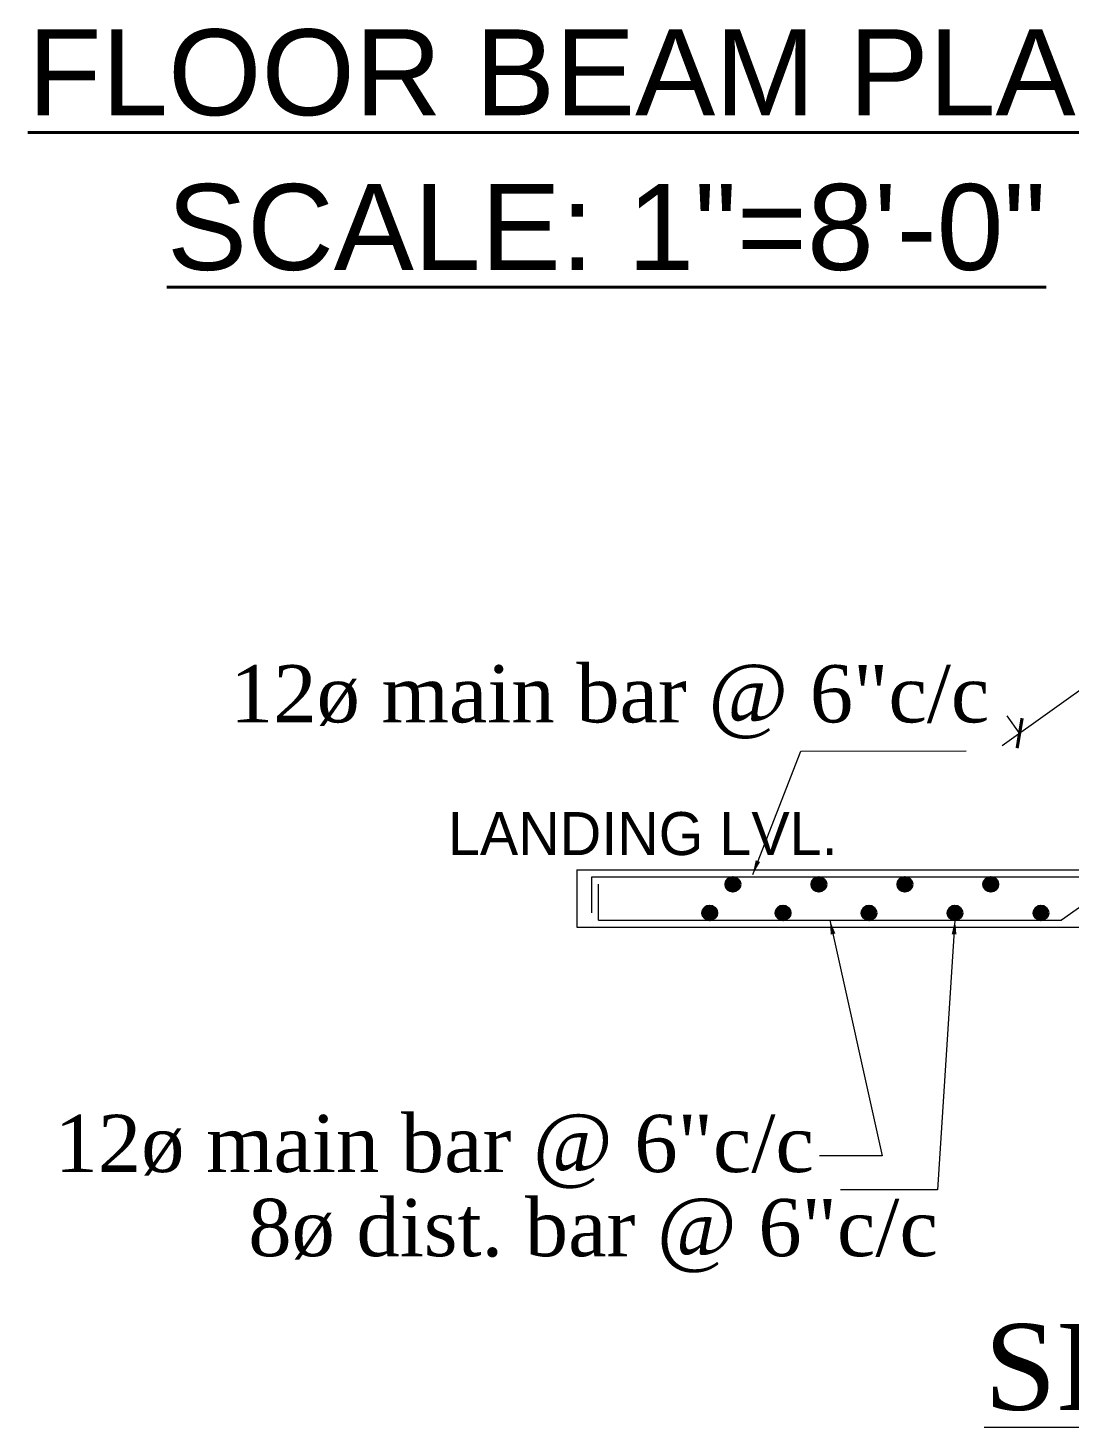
# Model space of a CAD drawing. Header units: inches. Extents: x 85856 to 287200, y -126184 to 75211.
# Drawn here: x 187546.8 to 187692.2, y -24263.4 to -24068 of the extents above; entities that cross this region are included whole.
import ezdxf
from ezdxf.enums import TextEntityAlignment as Align

# ---------------------------------------------------------------- set-up
doc = ezdxf.new("R2010")
doc.units = ezdxf.units.IN
doc.header["$LTSCALE"] = 0.5
doc.header["$MEASUREMENT"] = 0
doc.header["$PDMODE"] = 66
for name, color, linetype, lineweight in [('hatch', 9, 'Continuous', 5), ('stair', 132, 'Continuous', 13), ('TEXT', 220, 'Continuous', 9), ('wall', 1, 'Continuous', 40), ('WALL SEC', 2, 'Continuous', 35)]:
    doc.layers.add(name, color=color, linetype=linetype, lineweight=lineweight)
doc.styles.add('bimal', font='arial.ttf')
doc.styles.add('Lettring Text', font='arial.ttf')
doc.styles.add('NIR', font='COPRGTL.TTF')
doc.styles.add('ordinary', font='arial.ttf')
doc.styles.add('TIMES', font='times.ttf')
doc.dimstyles.new('1_96', dxfattribs={"dimtxt": 5, "dimasz": 3, "dimexe": 3, "dimexo": 3, "dimgap": 3, "dimtad": 1, "dimdec": 0, "dimzin": 0, "dimdsep": 46, "dimlunit": 4, "dimtxsty": 'bimal', "dimblk": 'ARCHTICK', "dimcen": 2, "dimdle": 3, "dimclrd": 3, "dimclre": 1, "dimclrt": 4, "dimadec": 0, "dimazin": 0, "dimtfac": 1, "dimtdec": 0, "dimtix": 1, "dimtofl": 0, "dimtmove": 0, "dimatfit": 3, "dimldrblk": 'ARCHTICK', "dimfxl": 1, "dimtolj": 1, "dimtzin": 0, "dimlwd": 0, "dimlwe": 9, "dimarcsym": 0})
doc.dimstyles.new('Copy of Standard', dxfattribs={"dimtxt": 6, "dimasz": 2.875, "dimexe": 2, "dimexo": 4, "dimgap": 2, "dimtad": 1, "dimdec": 0, "dimrnd": 1, "dimzin": 0, "dimdsep": 46, "dimlunit": 4, "dimtxsty": 'Lettring Text', "dimcen": 0.1, "dimclrd": 7, "dimclre": 7, "dimclrt": 7, "dimazin": 0, "dimtfac": 0.645, "dimtdec": 0, "dimtmove": 1, "dimatfit": 0, "dimfxl": 3, "dimfxlon": 1, "dimtfillclr": 256, "dimtolj": 1, "dimtzin": 0, "dimlwd": -1, "dimlwe": -1, "dimarcsym": 2})

# ---------------------------------------------------------------- blocks, each defined once
blk = doc.blocks.new('_ArchTick')
at = {"color": 0, "linetype": 'ByBlock', "const_width": 0.15}
blk.add_lwpolyline([(-0.5, -0.5), (0.5, 0.5)], dxfattribs=at)
blk = doc.blocks.new('*D866')
at = {"layer": 'Defpoints', "color": 0, "linetype": 'Continuous', "transparency": 16777216}
for p in [(187774.57, -24102.51), (187788.98, -24122.61), (187699.67, -24186.61)]:
    blk.add_point(p, dxfattribs=at)
at = {"layer": 'WALL SEC', "color": 3, "linetype": 'Continuous', "lineweight": 0, "transparency": 16777216}
blk.add_line((187682.83, -24168.25), (187777.01, -24100.76), dxfattribs=at)
at = {"layer": 'WALL SEC', "color": 1, "linetype": 'Continuous', "lineweight": 9, "transparency": 16777216}
for p, q in [((187774.57, -24102.51), (187772.82, -24100.07)), ((187685.27, -24166.51), (187683.52, -24164.07))]:
    blk.add_line(p, q, dxfattribs=at)
at = {"layer": 'WALL SEC', "color": 3, "linetype": 'Continuous', "lineweight": 0, "transparency": 16777216, "xscale": 3, "yscale": 3, "zscale": 3}
for p, rotation in [((187774.57, -24102.51), 35.62799835688264), ((187685.27, -24166.51), 215.6279983568826)]:
    blk.add_blockref('_ArchTick', p, dxfattribs=dict(at, rotation=rotation))
at = {"layer": 'WALL SEC', "color": 4, "linetype": 'Continuous', "lineweight": 25, "transparency": 16777216, "insert": (187726.71, -24130.03), "char_height": 5, "attachment_point": 5, "rotation": 35.628, "style": 'bimal'}
blk.add_mtext('\\A1;4\'-1"', dxfattribs=at)

msp = doc.modelspace()

# ---------------------------------------------------------------- hatches: boundary and pattern name
at = {"layer": 'WALL SEC'}
for points in [[(187644.25, -24187.61, 0.407959), (187645.23, -24188.61), (187645.27, -24188.61, 0.407959), (187646.25, -24187.61, 1)], [(187656.25, -24187.61, 0.407959), (187657.23, -24188.61), (187657.27, -24188.61, 0.407959), (187658.25, -24187.61, 1)], [(187668.25, -24187.61, 0.407959), (187669.23, -24188.61), (187669.27, -24188.61, 0.407959), (187670.25, -24187.61, 1)], [(187680.25, -24187.61, 0.407959), (187681.23, -24188.61), (187681.27, -24188.61, 0.407959), (187682.25, -24187.61, 1)], [(187641.02, -24191.61, 0.407959), (187642, -24192.61), (187642.04, -24192.61, 0.407959), (187643.02, -24191.61, 1)], [(187651.25, -24191.61, 0.407959), (187652.23, -24192.61), (187652.27, -24192.61, 0.407959), (187653.25, -24191.61, 1)], [(187663.25, -24191.61, 0.407959), (187664.23, -24192.61), (187664.27, -24192.61, 0.407959), (187665.25, -24191.61, 1)], [(187675.25, -24191.61, 0.407959), (187676.23, -24192.61), (187676.27, -24192.61, 0.407959), (187677.25, -24191.61, 1)], [(187687.25, -24191.61, 0.407959), (187688.23, -24192.61), (187688.27, -24192.61, 0.407959), (187689.25, -24191.61, 1)]]:
    msp.add_hatch(color=256, dxfattribs=at).paths.add_polyline_path(points)

# ---------------------------------------------------------------- linework, layer by layer
at = {"layer": 'stair'}
for p, q in [((187745.5, -24154.53), (187691.1, -24192.61)), ((187623.47, -24185.61), (187623.47, -24193.61)), ((187623.47, -24185.61), (187697.21, -24185.61)), ((187707.98, -24186.61), (187625.51, -24186.61)), ((187625.51, -24186.61), (187625.51, -24191.61)), ((187626.47, -24192.61), (187626.47, -24187.61)), ((187623.47, -24193.61), (187699.73, -24193.61)), ((187626.47, -24192.61), (187691.1, -24192.61))]:
    msp.add_line(p, q, dxfattribs=at)
at = {"layer": 'WALL SEC'}
for centre in [(187645.25, -24187.61), (187657.25, -24187.61), (187669.25, -24187.61), (187681.25, -24187.61), (187642.02, -24191.61), (187652.25, -24191.61), (187664.25, -24191.61), (187676.25, -24191.61), (187688.25, -24191.61)]:
    msp.add_circle(centre, 1, dxfattribs=at)

# ---------------------------------------------------------------- texts
at = {"insert": (187605.47, -24177.53), "char_height": 6, "width": 152.2021, "attachment_point": 1, "style": 'NIR'}
msp.add_mtext('LANDING LVL.', dxfattribs=at)
at = {"layer": 'TEXT', "style": 'TIMES'}
msp.add_text('%%USECTION AT B-B', height=12, dxfattribs=at).set_placement((187750.32, -24255.01), align=Align.MIDDLE_CENTER)
at = {"layer": 'TEXT', "char_height": 8, "attachment_point": 9, "style": 'TIMES'}
for s, insert in [('12ø main bar @ 6"c/c', (187681.04, -24167.32)), ('12ø main bar @ 6"c/c', (187656.55, -24230.12)), ('8ø dist. bar @ 6"c/c', (187673.86, -24241.87))]:
    msp.add_mtext(s, dxfattribs=dict(at, insert=insert))
at = {"layer": 'wall', "style": 'ordinary'}
for s, p in [('%%UFLOOR BEAM PLAN', (187626.02, -24074.21)), ('%%USCALE: 1"=8\'-0"', (187627.61, -24095.82))]:
    msp.add_text(s, height=12, dxfattribs=at).set_placement(p, align=Align.MIDDLE_CENTER)

# ---------------------------------------------------------------- dimensions: what is measured, and where the dimension line sits
at = {"layer": 'WALL SEC', "linetype": 'Continuous', "lineweight": 25}
dim = msp.add_aligned_dim(p1=(187699.67, -24186.61), p2=(187788.98, -24122.61), distance=24.73, text='4\'-1"', dimstyle='1_96', override={"dimfxl": 0, "dimfxlon": 1, "dimarcsym": 1}, dxfattribs=at)
dim.commit()
dim.dimension.update_dxf_attribs({"geometry": '*D866', "text_midpoint": (187726.71, -24130.03)})

# ---------------------------------------------------------------- leaders
at = {"layer": 'hatch'}
for points in [[(187648.01, -24186.24), (187654.74, -24169.04), (187677.82, -24168.97)], [(187658.79, -24192.61), (187666.1, -24225.54), (187657.33, -24225.53)], [(187676.25, -24192.61), (187673.83, -24230.29), (187660.25, -24230.29)]]:
    msp.add_leader(points, dimstyle='Copy of Standard', override={"dimasz": 2, "dimtad": 0}, dxfattribs=at)

doc.saveas('drawing.dxf')
